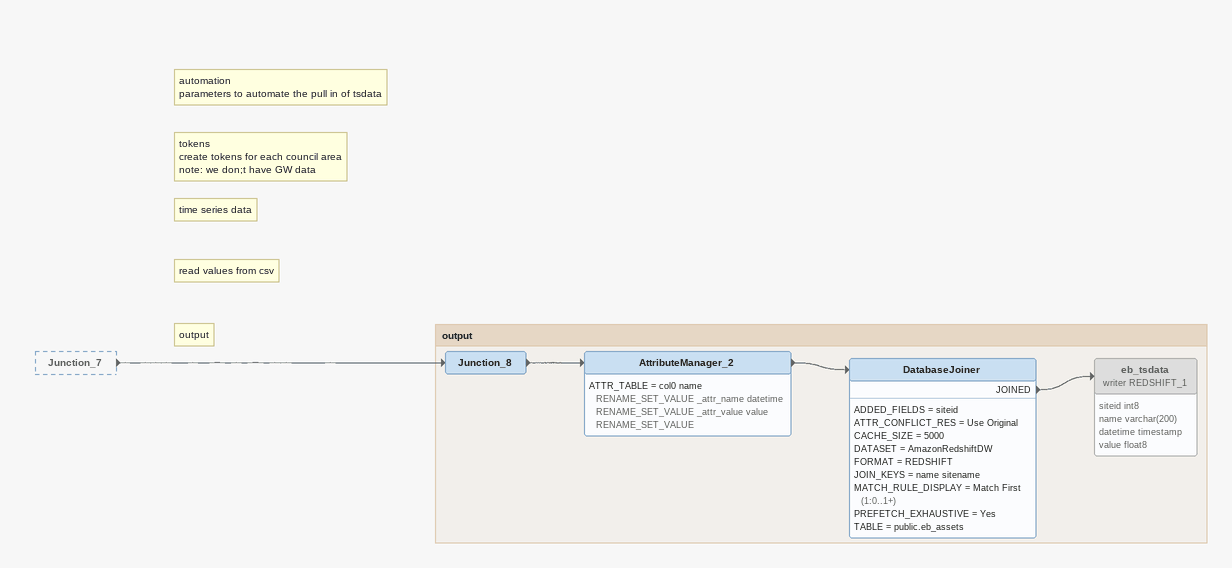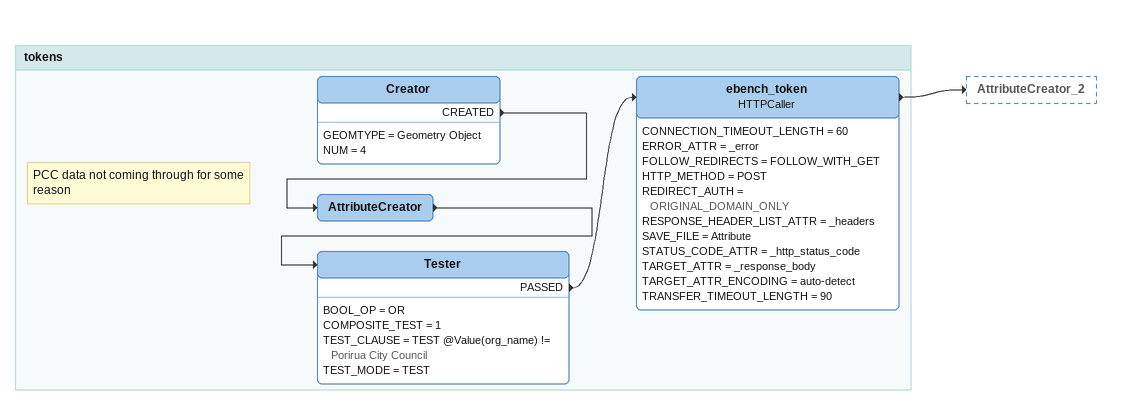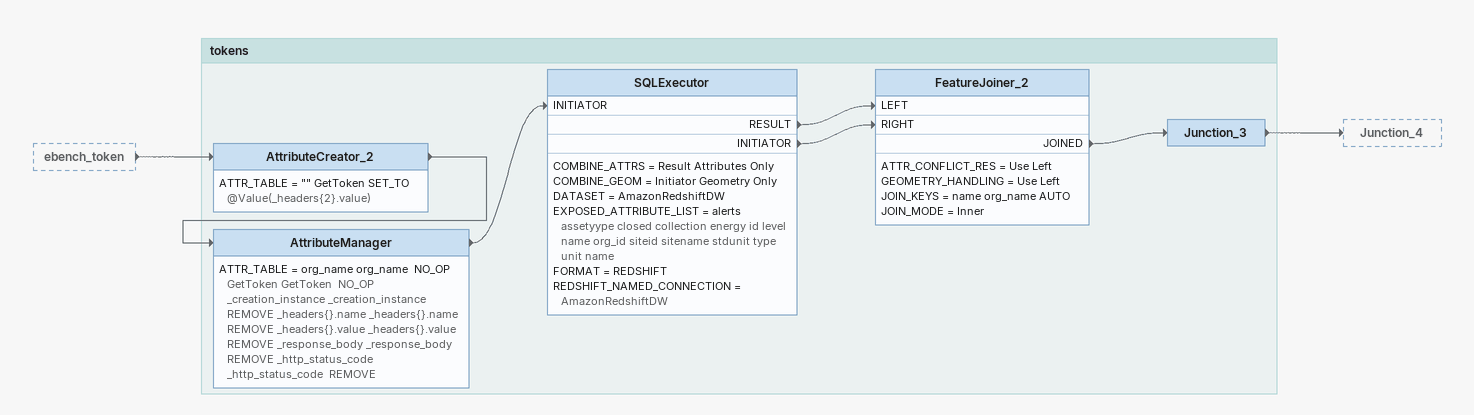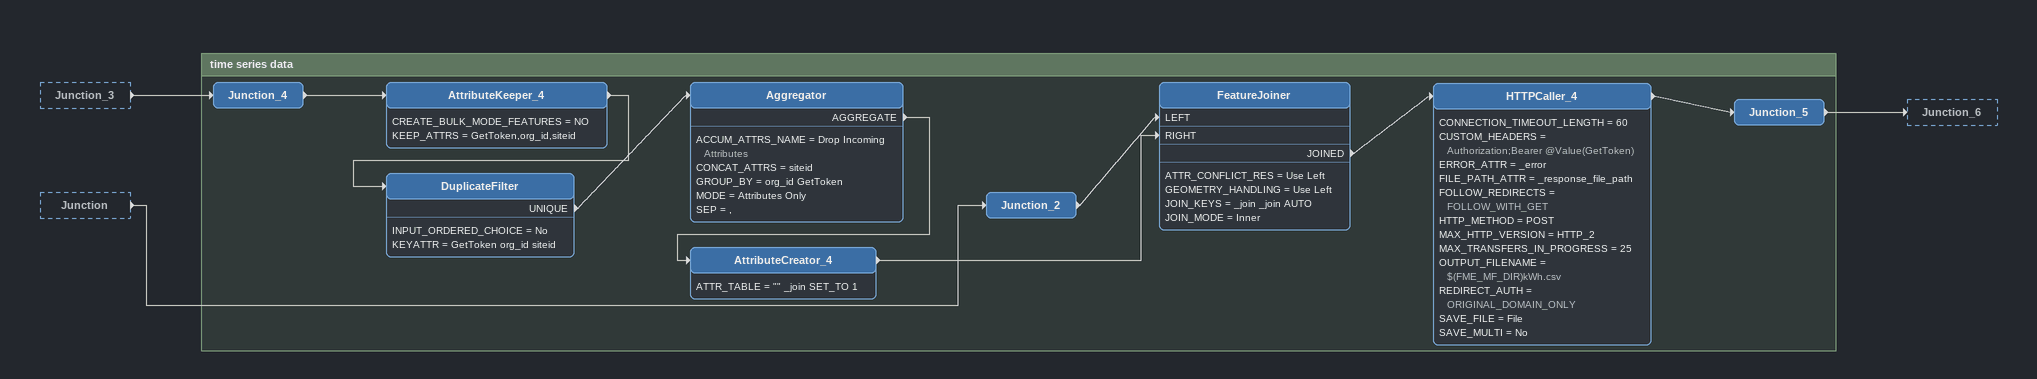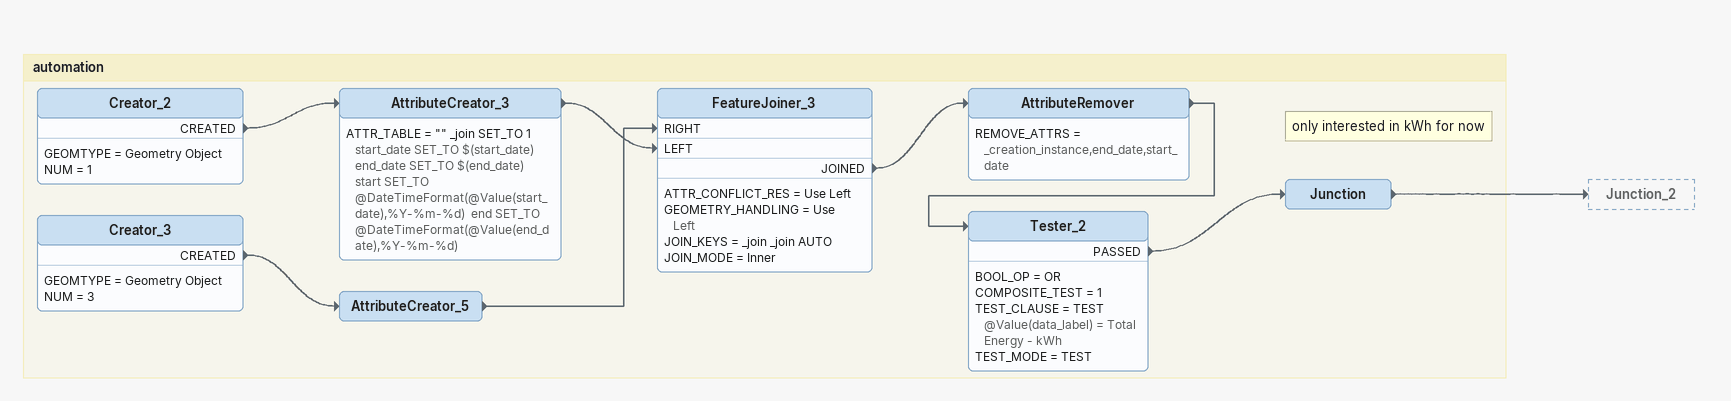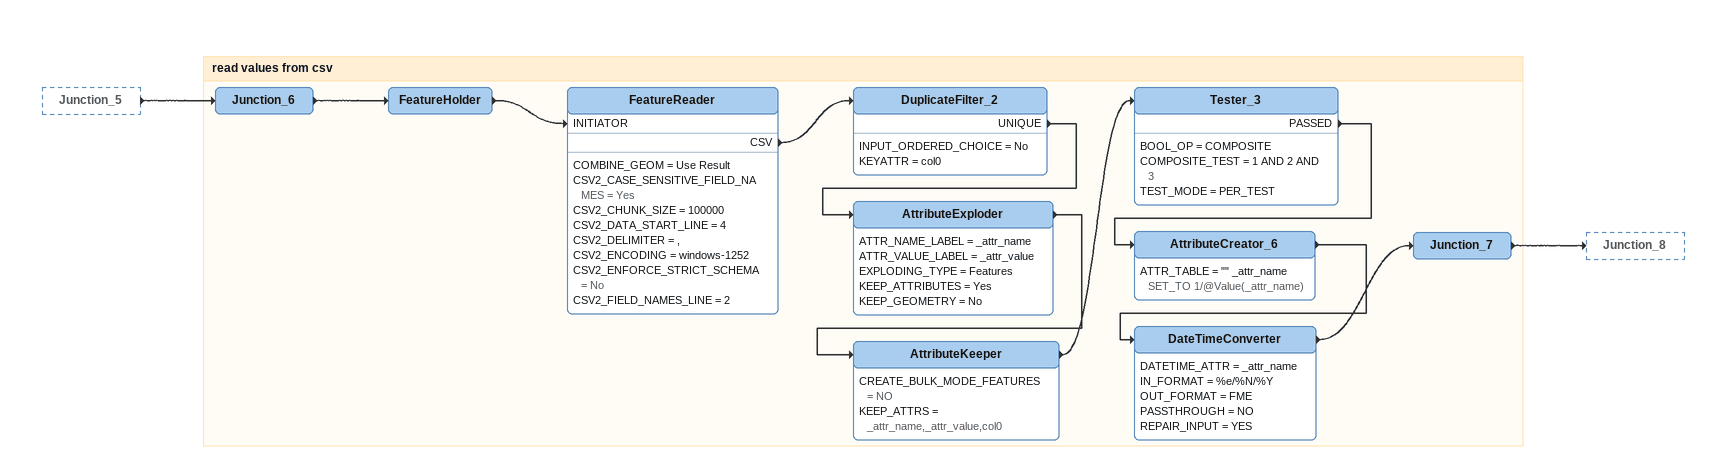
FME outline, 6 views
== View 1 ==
Junction_7 [outside]
    -> Junction_8
Note: automation / parameters to automate the pull in of tsdata
Note: tokens / create tokens for each council area / note: we don;t have GW data
Note: time series data
Note: read values from csv
Note: output

Bookmark: output
Junction_8
    -> AttributeManager_2
AttributeManager_2
    ATTR_TABLE = col0 name  RENAME_SET_VALUE _attr_name datetime  RENAME_SET_VALUE _attr_value value  RENAME_SET_VALUE
    -> DatabaseJoiner
DatabaseJoiner
    ADDED_FIELDS = siteid
    ATTR_CONFLICT_RES = Use Original
    CACHE_SIZE = 5000
    DATASET = AmazonRedshiftDW
    FORMAT = REDSHIFT
    JOIN_KEYS = name sitename
    MATCH_RULE_DISPLAY = Match First (1:0..1+)
    PREFETCH_EXHAUSTIVE = Yes
    TABLE = public.eb_assets
    JOINED -> eb_tsdata (writer REDSHIFT_1)
eb_tsdata (writer REDSHIFT_1) [off]
    attributes: siteid int8, name varchar(200), datetime timestamp, value float8

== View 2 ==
Bookmark: tokens
Creator
    GEOMTYPE = Geometry Object
    NUM = 4
    CREATED -> AttributeCreator
AttributeCreator
    -> Tester
Note: PCC data not coming through for some reason
Tester
    BOOL_OP = OR
    COMPOSITE_TEST = 1
    TEST_CLAUSE = TEST @Value(org_name) != Porirua City Council
    TEST_MODE = TEST
    PASSED -> ebench_token
ebench_token: HTTPCaller
    CONNECTION_TIMEOUT_LENGTH = 60
    ERROR_ATTR = _error
    FOLLOW_REDIRECTS = FOLLOW_WITH_GET
    HTTP_METHOD = POST
    REDIRECT_AUTH = ORIGINAL_DOMAIN_ONLY
    RESPONSE_HEADER_LIST_ATTR = _headers
    SAVE_FILE = Attribute
    STATUS_CODE_ATTR = _http_status_code
    TARGET_ATTR = _response_body
    TARGET_ATTR_ENCODING = auto-detect
    TRANSFER_TIMEOUT_LENGTH = 90
    -> AttributeCreator_2

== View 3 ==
ebench_token [outside]
    -> AttributeCreator_2

Bookmark: tokens
AttributeCreator_2
    ATTR_TABLE = "" GetToken SET_TO @Value(_headers{2}.value)
    -> AttributeManager
AttributeManager
    ATTR_TABLE = org_name org_name  NO_OP GetToken GetToken  NO_OP _creation_instance _creation_instance  REMOVE _headers{}.name _headers{}.name  REMOVE _headers{}.value _headers{}.value  REMOVE _response_body _response_body  REMOVE _http_status_code _http_status_code  REMOVE
    -> SQLExecutor [INITIATOR]
SQLExecutor
    COMBINE_ATTRS = Result Attributes Only
    COMBINE_GEOM = Initiator Geometry Only
    DATASET = AmazonRedshiftDW
    EXPOSED_ATTRIBUTE_LIST = alerts assetyype closed collection energy id level name org_id siteid sitename stdunit type unit name
    FORMAT = REDSHIFT
    REDSHIFT_NAMED_CONNECTION = AmazonRedshiftDW
    RESULT -> FeatureJoiner_2 [LEFT]
    INITIATOR -> FeatureJoiner_2 [RIGHT]
FeatureJoiner_2
    ATTR_CONFLICT_RES = Use Left
    GEOMETRY_HANDLING = Use Left
    JOIN_KEYS = name org_name AUTO
    JOIN_MODE = Inner
    JOINED -> Junction_3
Junction_3
    -> Junction_4

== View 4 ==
Junction_3 [outside]
    -> Junction_4
Junction [outside]
    -> Junction_2

Bookmark: time series data
Junction_2
    -> FeatureJoiner [LEFT]
Junction_4
    -> AttributeKeeper_4
AttributeKeeper_4
    CREATE_BULK_MODE_FEATURES = NO
    KEEP_ATTRS = GetToken,org_id,siteid
    -> DuplicateFilter
DuplicateFilter
    INPUT_ORDERED_CHOICE = No
    KEYATTR = GetToken org_id siteid
    UNIQUE -> Aggregator
Aggregator
    ACCUM_ATTRS_NAME = Drop Incoming Attributes
    CONCAT_ATTRS = siteid
    GROUP_BY = org_id GetToken
    MODE = Attributes Only
    SEP = ,
    AGGREGATE -> AttributeCreator_4
AttributeCreator_4
    ATTR_TABLE = "" _join SET_TO 1
    -> FeatureJoiner [RIGHT]
FeatureJoiner
    ATTR_CONFLICT_RES = Use Left
    GEOMETRY_HANDLING = Use Left
    JOIN_KEYS = _join _join AUTO
    JOIN_MODE = Inner
    JOINED -> HTTPCaller_4
HTTPCaller_4
    CONNECTION_TIMEOUT_LENGTH = 60
    CUSTOM_HEADERS = Authorization;Bearer @Value(GetToken)
    ERROR_ATTR = _error
    FILE_PATH_ATTR = _response_file_path
    FOLLOW_REDIRECTS = FOLLOW_WITH_GET
    HTTP_METHOD = POST
    MAX_HTTP_VERSION = HTTP_2
    MAX_TRANSFERS_IN_PROGRESS = 25
    OUTPUT_FILENAME = $(FME_MF_DIR)kWh.csv
    REDIRECT_AUTH = ORIGINAL_DOMAIN_ONLY
    SAVE_FILE = File
    SAVE_MULTI = No
    -> Junction_5
Junction_5
    -> Junction_6

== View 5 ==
Bookmark: automation
Creator_2
    GEOMTYPE = Geometry Object
    NUM = 1
    CREATED -> AttributeCreator_3
AttributeCreator_3
    ATTR_TABLE = "" _join SET_TO 1  start_date SET_TO $(start_date)  end_date SET_TO $(end_date)  start SET_TO @DateTimeFormat(@Value(start_date),%Y-%m-%d)  end SET_TO @DateTimeFormat(@Value(end_date),%Y-%m-%d)
    -> FeatureJoiner_3 [LEFT]
Creator_3
    GEOMTYPE = Geometry Object
    NUM = 3
    CREATED -> AttributeCreator_5
AttributeCreator_5
    -> FeatureJoiner_3 [RIGHT]
FeatureJoiner_3
    ATTR_CONFLICT_RES = Use Left
    GEOMETRY_HANDLING = Use Left
    JOIN_KEYS = _join _join AUTO
    JOIN_MODE = Inner
    JOINED -> AttributeRemover
AttributeRemover
    REMOVE_ATTRS = _creation_instance,end_date,start_date
    -> Tester_2
Note: only interested in kWh for now
Tester_2
    BOOL_OP = OR
    COMPOSITE_TEST = 1
    TEST_CLAUSE = TEST @Value(data_label) = Total Energy - kWh
    TEST_MODE = TEST
    PASSED -> Junction
Junction
    -> Junction_2

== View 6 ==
Junction_5 [outside]
    -> Junction_6

Bookmark: read values from csv
Junction_6
    -> FeatureHolder
FeatureHolder
    -> FeatureReader [INITIATOR]
FeatureReader
    COMBINE_GEOM = Use Result
    CSV2_CASE_SENSITIVE_FIELD_NAMES = Yes
    CSV2_CHUNK_SIZE = 100000
    CSV2_DATA_START_LINE = 4
    CSV2_DELIMITER = ,
    CSV2_ENCODING = windows-1252
    CSV2_ENFORCE_STRICT_SCHEMA = No
    CSV2_FIELD_NAMES_LINE = 2
    CSV -> DuplicateFilter_2
DuplicateFilter_2
    INPUT_ORDERED_CHOICE = No
    KEYATTR = col0
    UNIQUE -> AttributeExploder
AttributeExploder
    ATTR_NAME_LABEL = _attr_name
    ATTR_VALUE_LABEL = _attr_value
    EXPLODING_TYPE = Features
    KEEP_ATTRIBUTES = Yes
    KEEP_GEOMETRY = No
    -> AttributeKeeper
AttributeKeeper
    CREATE_BULK_MODE_FEATURES = NO
    KEEP_ATTRS = _attr_name,_attr_value,col0
    -> Tester_3
Tester_3
    BOOL_OP = COMPOSITE
    COMPOSITE_TEST = 1 AND 2 AND 3
    TEST_MODE = PER_TEST
    PASSED -> AttributeCreator_6
AttributeCreator_6
    ATTR_TABLE = "" _attr_name SET_TO 1/@Value(_attr_name)
    -> DateTimeConverter
DateTimeConverter
    DATETIME_ATTR = _attr_name
    IN_FORMAT = %e/%N/%Y
    OUT_FORMAT = FME
    PASSTHROUGH = NO
    REPAIR_INPUT = YES
    -> Junction_7
Junction_7
    -> Junction_8
